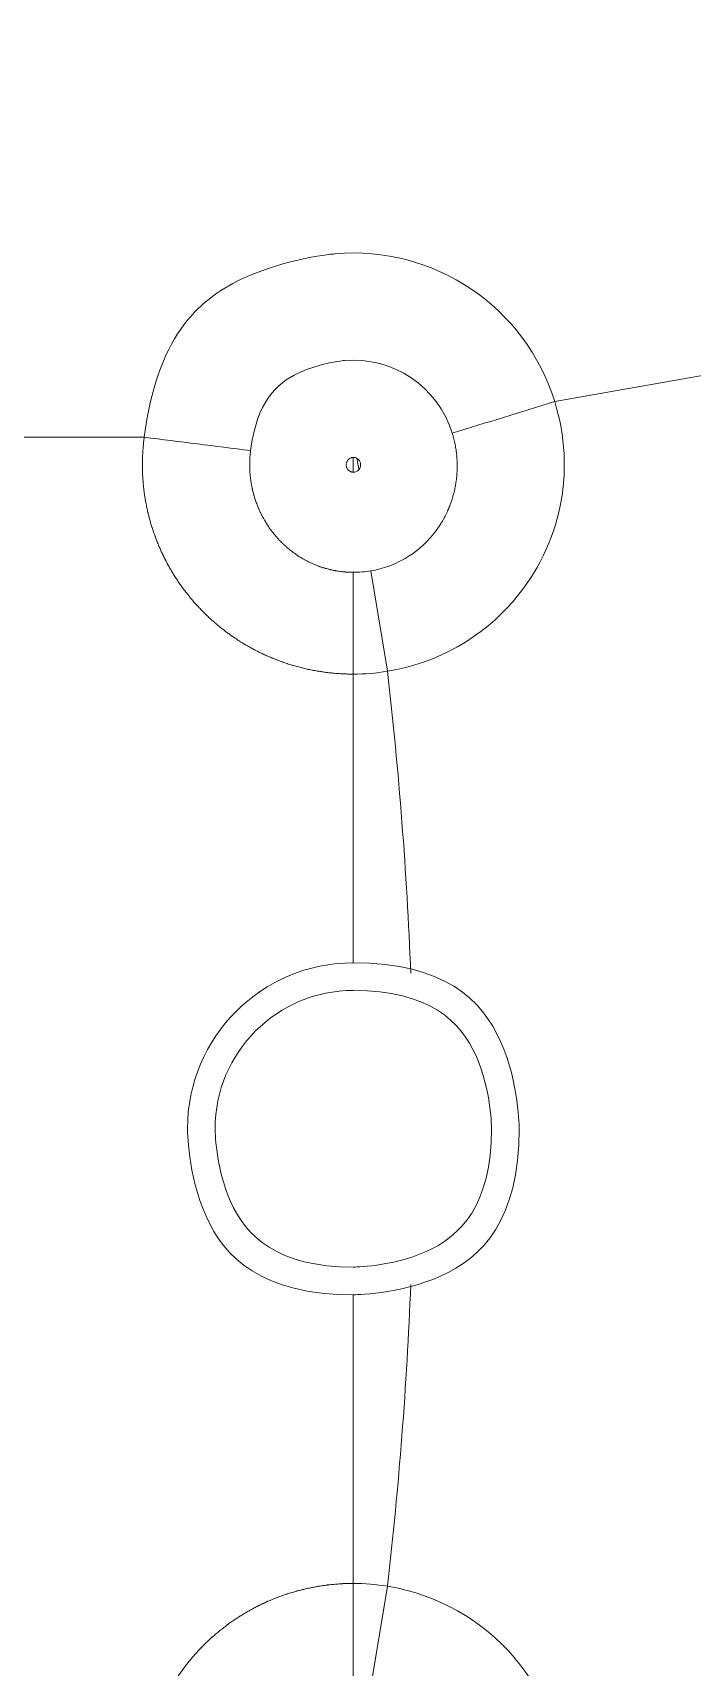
# Model space of a CAD drawing. Header units: millimetres. Extents: x 867 to 1330, y 209 to 507.
# Drawn here: x 1183.0271 to 1183.051, y 442.7586 to 442.8178 of the extents above; entities that cross this region are included whole.
import ezdxf

# ---------------------------------------------------------------- set-up
doc = ezdxf.new("R2010")
doc.units = ezdxf.units.MM
doc.header["$LTSCALE"] = 5
doc.layers.add('I-ARQ', color=8, linetype='Continuous', lineweight=0)

msp = doc.modelspace()

# ---------------------------------------------------------------- linework, layer by layer
at = {"layer": 'I-ARQ', "lineweight": 5}
for points, knots in [([(1183.038748, 442.849141), (1183.038748, 442.849141), (1183.031997, 442.848607), (1183.031997, 442.848607), (1183.031997, 442.848607), (1183.031997, 442.848607), (1183.025397, 442.847098), (1183.025397, 442.847098), (1183.025397, 442.847098), (1183.025397, 442.847098), (1183.019088, 442.844644), (1183.019088, 442.844644), (1183.019088, 442.844644), (1183.019088, 442.844644), (1183.013205, 442.841298), (1183.013205, 442.841298), (1183.013205, 442.841298), (1183.013205, 442.841298), (1183.007877, 442.837132), (1183.007877, 442.837132), (1183.007877, 442.837132), (1183.007877, 442.837132), (1183.003215, 442.832235), (1183.003215, 442.832235), (1183.003215, 442.832235), (1183.003215, 442.832235), (1182.999321, 442.826713), (1182.999321, 442.826713), (1182.999321, 442.826713), (1182.999321, 442.826713), (1182.996276, 442.820684), (1182.996276, 442.820684), (1182.996276, 442.820684), (1182.996276, 442.820684), (1182.994147, 442.814276), (1182.994147, 442.814276)], [0, 0, 0, 0, 0.111111, 0.111111, 0.111111, 0.166667, 0.222222, 0.222222, 0.222222, 0.277778, 0.333333, 0.333333, 0.333333, 0.388889, 0.444444, 0.444444, 0.444444, 0.5, 0.555556, 0.555556, 0.555556, 0.611111, 0.666667, 0.666667, 0.666667, 0.722222, 0.777778, 0.777778, 0.777778, 0.833333, 0.888889, 0.888889, 0.888889, 0.944444, 1, 1, 1, 1]), ([(1183.084644, 442.810689), (1183.084644, 442.810689), (1183.083112, 442.817002), (1183.083112, 442.817002), (1183.083112, 442.817002), (1183.083112, 442.817002), (1183.080703, 442.823039), (1183.080703, 442.823039), (1183.080703, 442.823039), (1183.080703, 442.823039), (1183.077468, 442.828677), (1183.077468, 442.828677), (1183.077468, 442.828677), (1183.077468, 442.828677), (1183.073471, 442.833807), (1183.073471, 442.833807), (1183.073471, 442.833807), (1183.073471, 442.833807), (1183.06879, 442.838326), (1183.06879, 442.838326), (1183.06879, 442.838326), (1183.06879, 442.838326), (1183.063518, 442.842146), (1183.063518, 442.842146), (1183.063518, 442.842146), (1183.063518, 442.842146), (1183.057762, 442.845188), (1183.057762, 442.845188), (1183.057762, 442.845188), (1183.057762, 442.845188), (1183.051632, 442.847395), (1183.051632, 442.847395), (1183.051632, 442.847395), (1183.051632, 442.847395), (1183.045252, 442.84872), (1183.045252, 442.84872), (1183.045252, 442.84872), (1183.045252, 442.84872), (1183.038748, 442.849141), (1183.038748, 442.849141)], [0, 0, 0, 0, 0.1, 0.1, 0.1, 0.15, 0.2, 0.2, 0.2, 0.25, 0.3, 0.3, 0.3, 0.35, 0.4, 0.4, 0.4, 0.45, 0.5, 0.5, 0.5, 0.55, 0.6, 0.6, 0.6, 0.65, 0.7, 0.7, 0.7, 0.75, 0.8, 0.8, 0.8, 0.85, 0.9, 0.9, 0.9, 0.95, 1, 1, 1, 1]), ([(1183.083479, 442.810499), (1183.080003, 442.831763), (1183.062038, 442.847642), (1183.040507, 442.848478), (1183.040507, 442.848478), (1183.018978, 442.849315), (1182.999834, 442.834877), (1182.994719, 442.813946)], [0, 0, 0, 0, 0.5, 0.5, 0.5, 0.75, 1, 1, 1, 1]), ([(1183.080524, 442.810016), (1183.076968, 442.831777), (1183.057302, 442.847164), (1183.035324, 442.84538), (1183.035324, 442.84538), (1183.013345, 442.843596), (1182.996419, 442.825239), (1182.996419, 442.803188)], [0, 0, 0, 0, 0.5, 0.5, 0.5, 0.75, 1, 1, 1, 1]), ([(1183.079779, 442.810423), (1183.076027, 442.831698), (1183.056637, 442.846576), (1183.035118, 442.844693), (1183.035118, 442.844693), (1183.013597, 442.84281), (1182.997085, 442.824791), (1182.997085, 442.803188)], [0, 0, 0, 0, 0.5, 0.5, 0.5, 0.75, 1, 1, 1, 1]), ([(1183.076766, 442.809892), (1183.07329, 442.829603), (1183.055324, 442.84339), (1183.035384, 442.841645), (1183.035384, 442.841645), (1183.015444, 442.839901), (1183.000144, 442.823204), (1183.000144, 442.803188)], [0, 0, 0, 0, 0.5, 0.5, 0.5, 0.75, 1, 1, 1, 1]), ([(1183.046047, 442.804476), (1183.044985, 442.807909), (1183.041671, 442.810138), (1183.03809, 442.809828), (1183.03809, 442.809828), (1183.034509, 442.809518), (1183.031628, 442.806754), (1183.03117, 442.803188)], [0, 0, 0, 0, 0.5, 0.5, 0.5, 0.75, 1, 1, 1, 1]), ([(1183.042334, 442.803334), (1183.041812, 442.80502), (1183.040184, 442.806114), (1183.038425, 442.805963), (1183.038425, 442.805963), (1183.036666, 442.80581), (1183.035251, 442.804452), (1183.035025, 442.802702)], [0, 0, 0, 0, 0.5, 0.5, 0.5, 0.75, 1, 1, 1, 1]), ([(1183.042334, 442.803334), (1183.042334, 442.803334), (1183.042363, 442.803236), (1183.042363, 442.803236), (1183.042363, 442.803236), (1183.042363, 442.803236), (1183.042389, 442.803137), (1183.042389, 442.803137), (1183.042389, 442.803137), (1183.042389, 442.803137), (1183.042414, 442.803038), (1183.042414, 442.803038), (1183.042414, 442.803038), (1183.042414, 442.803038), (1183.042435, 442.802939), (1183.042435, 442.802939), (1183.042435, 442.802939), (1183.042435, 442.802939), (1183.042454, 442.802838), (1183.042454, 442.802838), (1183.042454, 442.802838), (1183.042454, 442.802838), (1183.042471, 442.802737), (1183.042471, 442.802737), (1183.042471, 442.802737), (1183.042471, 442.802737), (1183.042484, 442.802636), (1183.042484, 442.802636), (1183.042484, 442.802636), (1183.042484, 442.802636), (1183.042495, 442.802535), (1183.042495, 442.802535), (1183.042495, 442.802535), (1183.042495, 442.802535), (1183.042504, 442.802434), (1183.042504, 442.802434), (1183.042504, 442.802434), (1183.042504, 442.802434), (1183.042509, 442.802331), (1183.042509, 442.802331), (1183.042509, 442.802331), (1183.042509, 442.802331), (1183.042514, 442.802229), (1183.042514, 442.802229), (1183.042514, 442.802229), (1183.042514, 442.802229), (1183.042514, 442.802128), (1183.042514, 442.802128), (1183.042514, 442.802128), (1183.042514, 442.802128), (1183.042513, 442.802025), (1183.042513, 442.802025), (1183.042513, 442.802025), (1183.042513, 442.802025), (1183.042508, 442.801923), (1183.042508, 442.801923), (1183.042508, 442.801923), (1183.042508, 442.801923), (1183.042502, 442.801821), (1183.042502, 442.801821), (1183.042502, 442.801821), (1183.042502, 442.801821), (1183.042492, 442.801719), (1183.042492, 442.801719), (1183.042492, 442.801719), (1183.042492, 442.801719), (1183.042479, 442.801618), (1183.042479, 442.801618), (1183.042479, 442.801618), (1183.042479, 442.801618), (1183.042465, 442.801517), (1183.042465, 442.801517), (1183.042465, 442.801517), (1183.042465, 442.801517), (1183.042448, 442.801416), (1183.042448, 442.801416), (1183.042448, 442.801416), (1183.042448, 442.801416), (1183.042428, 442.801316), (1183.042428, 442.801316), (1183.042428, 442.801316), (1183.042428, 442.801316), (1183.042405, 442.801216), (1183.042405, 442.801216), (1183.042405, 442.801216), (1183.042405, 442.801216), (1183.04238, 442.801117), (1183.04238, 442.801117), (1183.04238, 442.801117), (1183.04238, 442.801117), (1183.042353, 442.801018), (1183.042353, 442.801018), (1183.042353, 442.801018), (1183.042353, 442.801018), (1183.042323, 442.80092), (1183.042323, 442.80092), (1183.042323, 442.80092), (1183.042323, 442.80092), (1183.04229, 442.800823), (1183.04229, 442.800823), (1183.04229, 442.800823), (1183.04229, 442.800823), (1183.042255, 442.800728), (1183.042255, 442.800728), (1183.042255, 442.800728), (1183.042255, 442.800728), (1183.042217, 442.800632), (1183.042217, 442.800632), (1183.042217, 442.800632), (1183.042217, 442.800632), (1183.042177, 442.800538), (1183.042177, 442.800538), (1183.042177, 442.800538), (1183.042177, 442.800538), (1183.042134, 442.800445), (1183.042134, 442.800445), (1183.042134, 442.800445), (1183.042134, 442.800445), (1183.042089, 442.800352), (1183.042089, 442.800352), (1183.042089, 442.800352), (1183.042089, 442.800352), (1183.042041, 442.800261), (1183.042041, 442.800261), (1183.042041, 442.800261), (1183.042041, 442.800261), (1183.041991, 442.800172), (1183.041991, 442.800172), (1183.041991, 442.800172), (1183.041991, 442.800172), (1183.041939, 442.800084), (1183.041939, 442.800084), (1183.041939, 442.800084), (1183.041939, 442.800084), (1183.041884, 442.799996), (1183.041884, 442.799996), (1183.041884, 442.799996), (1183.041884, 442.799996), (1183.041827, 442.799912), (1183.041827, 442.799912), (1183.041827, 442.799912), (1183.041827, 442.799912), (1183.041767, 442.799827), (1183.041767, 442.799827), (1183.041767, 442.799827), (1183.041767, 442.799827), (1183.041706, 442.799745), (1183.041706, 442.799745), (1183.041706, 442.799745), (1183.041706, 442.799745), (1183.041641, 442.799665), (1183.041641, 442.799665)], [0, 0, 0, 0, 0.026316, 0.026316, 0.026316, 0.039474, 0.052632, 0.052632, 0.052632, 0.065789, 0.078947, 0.078947, 0.078947, 0.092105, 0.105263, 0.105263, 0.105263, 0.118421, 0.131579, 0.131579, 0.131579, 0.144737, 0.157895, 0.157895, 0.157895, 0.171053, 0.184211, 0.184211, 0.184211, 0.197368, 0.210526, 0.210526, 0.210526, 0.223684, 0.236842, 0.236842, 0.236842, 0.25, 0.263158, 0.263158, 0.263158, 0.276316, 0.289474, 0.289474, 0.289474, 0.302632, 0.315789, 0.315789, 0.315789, 0.328947, 0.342105, 0.342105, 0.342105, 0.355263, 0.368421, 0.368421, 0.368421, 0.381579, 0.394737, 0.394737, 0.394737, 0.407895, 0.421053, 0.421053, 0.421053, 0.434211, 0.447368, 0.447368, 0.447368, 0.460526, 0.473684, 0.473684, 0.473684, 0.486842, 0.5, 0.5, 0.5, 0.513158, 0.526316, 0.526316, 0.526316, 0.539474, 0.552632, 0.552632, 0.552632, 0.565789, 0.578947, 0.578947, 0.578947, 0.592105, 0.605263, 0.605263, 0.605263, 0.618421, 0.631579, 0.631579, 0.631579, 0.644737, 0.657895, 0.657895, 0.657895, 0.671053, 0.684211, 0.684211, 0.684211, 0.697368, 0.710526, 0.710526, 0.710526, 0.723684, 0.736842, 0.736842, 0.736842, 0.75, 0.763158, 0.763158, 0.763158, 0.776316, 0.789474, 0.789474, 0.789474, 0.802632, 0.815789, 0.815789, 0.815789, 0.828947, 0.842105, 0.842105, 0.842105, 0.855263, 0.868421, 0.868421, 0.868421, 0.881579, 0.894737, 0.894737, 0.894737, 0.907895, 0.921053, 0.921053, 0.921053, 0.934211, 0.947368, 0.947368, 0.947368, 0.960526, 0.973684, 0.973684, 0.973684, 0.986842, 1, 1, 1, 1]), ([(1183.038748, 442.794607), (1183.038748, 442.794607), (1183.038561, 442.794609), (1183.038561, 442.794609), (1183.038561, 442.794609), (1183.038561, 442.794609), (1183.038374, 442.794616), (1183.038374, 442.794616), (1183.038374, 442.794616), (1183.038374, 442.794616), (1183.038186, 442.794627), (1183.038186, 442.794627), (1183.038186, 442.794627), (1183.038186, 442.794627), (1183.037999, 442.794642), (1183.037999, 442.794642), (1183.037999, 442.794642), (1183.037999, 442.794642), (1183.037813, 442.794663), (1183.037813, 442.794663), (1183.037813, 442.794663), (1183.037813, 442.794663), (1183.037627, 442.794688), (1183.037627, 442.794688), (1183.037627, 442.794688), (1183.037627, 442.794688), (1183.037443, 442.794718), (1183.037443, 442.794718), (1183.037443, 442.794718), (1183.037443, 442.794718), (1183.037258, 442.794751), (1183.037258, 442.794751), (1183.037258, 442.794751), (1183.037258, 442.794751), (1183.037074, 442.79479), (1183.037074, 442.79479), (1183.037074, 442.79479), (1183.037074, 442.79479), (1183.036893, 442.794833), (1183.036893, 442.794833), (1183.036893, 442.794833), (1183.036893, 442.794833), (1183.036711, 442.79488), (1183.036711, 442.79488), (1183.036711, 442.79488), (1183.036711, 442.79488), (1183.036531, 442.794932), (1183.036531, 442.794932), (1183.036531, 442.794932), (1183.036531, 442.794932), (1183.036353, 442.794987), (1183.036353, 442.794987), (1183.036353, 442.794987), (1183.036353, 442.794987), (1183.036176, 442.795049), (1183.036176, 442.795049), (1183.036176, 442.795049), (1183.036176, 442.795049), (1183.036, 442.795113), (1183.036, 442.795113), (1183.036, 442.795113), (1183.036, 442.795113), (1183.035827, 442.795181), (1183.035827, 442.795181), (1183.035827, 442.795181), (1183.035827, 442.795181), (1183.035654, 442.795254), (1183.035654, 442.795254), (1183.035654, 442.795254), (1183.035654, 442.795254), (1183.035484, 442.795331), (1183.035484, 442.795331), (1183.035484, 442.795331), (1183.035484, 442.795331), (1183.035316, 442.795412), (1183.035316, 442.795412), (1183.035316, 442.795412), (1183.035316, 442.795412), (1183.03515, 442.795498), (1183.03515, 442.795498), (1183.03515, 442.795498), (1183.03515, 442.795498), (1183.034986, 442.795587), (1183.034986, 442.795587), (1183.034986, 442.795587), (1183.034986, 442.795587), (1183.034824, 442.79568), (1183.034824, 442.79568), (1183.034824, 442.79568), (1183.034824, 442.79568), (1183.034665, 442.795776), (1183.034665, 442.795776), (1183.034665, 442.795776), (1183.034665, 442.795776), (1183.034508, 442.795878), (1183.034508, 442.795878), (1183.034508, 442.795878), (1183.034508, 442.795878), (1183.034354, 442.795982), (1183.034354, 442.795982), (1183.034354, 442.795982), (1183.034354, 442.795982), (1183.034203, 442.79609), (1183.034203, 442.79609), (1183.034203, 442.79609), (1183.034203, 442.79609), (1183.034054, 442.796201), (1183.034054, 442.796201), (1183.034054, 442.796201), (1183.034054, 442.796201), (1183.033908, 442.796317), (1183.033908, 442.796317), (1183.033908, 442.796317), (1183.033908, 442.796317), (1183.033766, 442.796436), (1183.033766, 442.796436), (1183.033766, 442.796436), (1183.033766, 442.796436), (1183.033625, 442.796558), (1183.033625, 442.796558), (1183.033625, 442.796558), (1183.033625, 442.796558), (1183.033489, 442.796683), (1183.033489, 442.796683), (1183.033489, 442.796683), (1183.033489, 442.796683), (1183.033355, 442.796812), (1183.033355, 442.796812), (1183.033355, 442.796812), (1183.033355, 442.796812), (1183.033225, 442.796944), (1183.033225, 442.796944), (1183.033225, 442.796944), (1183.033225, 442.796944), (1183.033098, 442.797078), (1183.033098, 442.797078), (1183.033098, 442.797078), (1183.033098, 442.797078), (1183.032973, 442.797216), (1183.032973, 442.797216), (1183.032973, 442.797216), (1183.032973, 442.797216), (1183.032853, 442.797358), (1183.032853, 442.797358), (1183.032853, 442.797358), (1183.032853, 442.797358), (1183.032737, 442.797501), (1183.032737, 442.797501), (1183.032737, 442.797501), (1183.032737, 442.797501), (1183.032624, 442.797647), (1183.032624, 442.797647), (1183.032624, 442.797647), (1183.032624, 442.797647), (1183.032515, 442.797796), (1183.032515, 442.797796), (1183.032515, 442.797796), (1183.032515, 442.797796), (1183.032409, 442.797948), (1183.032409, 442.797948), (1183.032409, 442.797948), (1183.032409, 442.797948), (1183.032307, 442.798101), (1183.032307, 442.798101), (1183.032307, 442.798101), (1183.032307, 442.798101), (1183.032209, 442.798258), (1183.032209, 442.798258), (1183.032209, 442.798258), (1183.032209, 442.798258), (1183.032114, 442.798416), (1183.032114, 442.798416), (1183.032114, 442.798416), (1183.032114, 442.798416), (1183.032024, 442.798576), (1183.032024, 442.798576), (1183.032024, 442.798576), (1183.032024, 442.798576), (1183.031938, 442.79874), (1183.031938, 442.79874), (1183.031938, 442.79874), (1183.031938, 442.79874), (1183.031856, 442.798905), (1183.031856, 442.798905), (1183.031856, 442.798905), (1183.031856, 442.798905), (1183.031777, 442.79907), (1183.031777, 442.79907), (1183.031777, 442.79907), (1183.031777, 442.79907), (1183.031703, 442.799238), (1183.031703, 442.799238), (1183.031703, 442.799238), (1183.031703, 442.799238), (1183.031633, 442.799409), (1183.031633, 442.799409), (1183.031633, 442.799409), (1183.031633, 442.799409), (1183.031568, 442.79958), (1183.031568, 442.79958), (1183.031568, 442.79958), (1183.031568, 442.79958), (1183.031506, 442.799754), (1183.031506, 442.799754), (1183.031506, 442.799754), (1183.031506, 442.799754), (1183.031449, 442.799928), (1183.031449, 442.799928), (1183.031449, 442.799928), (1183.031449, 442.799928), (1183.031396, 442.800104), (1183.031396, 442.800104), (1183.031396, 442.800104), (1183.031396, 442.800104), (1183.031347, 442.800281), (1183.031347, 442.800281), (1183.031347, 442.800281), (1183.031347, 442.800281), (1183.031303, 442.800459), (1183.031303, 442.800459), (1183.031303, 442.800459), (1183.031303, 442.800459), (1183.031264, 442.800637), (1183.031264, 442.800637), (1183.031264, 442.800637), (1183.031264, 442.800637), (1183.031228, 442.800818), (1183.031228, 442.800818), (1183.031228, 442.800818), (1183.031228, 442.800818), (1183.031197, 442.800998), (1183.031197, 442.800998), (1183.031197, 442.800998), (1183.031197, 442.800998), (1183.03117, 442.801179), (1183.03117, 442.801179), (1183.03117, 442.801179), (1183.03117, 442.801179), (1183.031148, 442.801361), (1183.031148, 442.801361), (1183.031148, 442.801361), (1183.031148, 442.801361), (1183.031129, 442.801543), (1183.031129, 442.801543), (1183.031129, 442.801543), (1183.031129, 442.801543), (1183.031116, 442.801726), (1183.031116, 442.801726), (1183.031116, 442.801726), (1183.031116, 442.801726), (1183.031107, 442.801909), (1183.031107, 442.801909), (1183.031107, 442.801909), (1183.031107, 442.801909), (1183.031102, 442.802092), (1183.031102, 442.802092), (1183.031102, 442.802092), (1183.031102, 442.802092), (1183.031102, 442.802276), (1183.031102, 442.802276), (1183.031102, 442.802276), (1183.031102, 442.802276), (1183.031107, 442.802458), (1183.031107, 442.802458), (1183.031107, 442.802458), (1183.031107, 442.802458), (1183.031116, 442.802642), (1183.031116, 442.802642), (1183.031116, 442.802642), (1183.031116, 442.802642), (1183.031129, 442.802824), (1183.031129, 442.802824), (1183.031129, 442.802824), (1183.031129, 442.802824), (1183.031147, 442.803007), (1183.031147, 442.803007), (1183.031147, 442.803007), (1183.031147, 442.803007), (1183.031169, 442.803188), (1183.031169, 442.803188)], [0, 0, 0, 0, 0.014286, 0.014286, 0.014286, 0.021429, 0.028571, 0.028571, 0.028571, 0.035714, 0.042857, 0.042857, 0.042857, 0.05, 0.057143, 0.057143, 0.057143, 0.064286, 0.071429, 0.071429, 0.071429, 0.078571, 0.085714, 0.085714, 0.085714, 0.092857, 0.1, 0.1, 0.1, 0.107143, 0.114286, 0.114286, 0.114286, 0.121429, 0.128571, 0.128571, 0.128571, 0.135714, 0.142857, 0.142857, 0.142857, 0.15, 0.157143, 0.157143, 0.157143, 0.164286, 0.171429, 0.171429, 0.171429, 0.178571, 0.185714, 0.185714, 0.185714, 0.192857, 0.2, 0.2, 0.2, 0.207143, 0.214286, 0.214286, 0.214286, 0.221429, 0.228571, 0.228571, 0.228571, 0.235714, 0.242857, 0.242857, 0.242857, 0.25, 0.257143, 0.257143, 0.257143, 0.264286, 0.271429, 0.271429, 0.271429, 0.278571, 0.285714, 0.285714, 0.285714, 0.292857, 0.3, 0.3, 0.3, 0.307143, 0.314286, 0.314286, 0.314286, 0.321429, 0.328571, 0.328571, 0.328571, 0.335714, 0.342857, 0.342857, 0.342857, 0.35, 0.357143, 0.357143, 0.357143, 0.364286, 0.371429, 0.371429, 0.371429, 0.378571, 0.385714, 0.385714, 0.385714, 0.392857, 0.4, 0.4, 0.4, 0.407143, 0.414286, 0.414286, 0.414286, 0.421429, 0.428571, 0.428571, 0.428571, 0.435714, 0.442857, 0.442857, 0.442857, 0.45, 0.457143, 0.457143, 0.457143, 0.464286, 0.471429, 0.471429, 0.471429, 0.478571, 0.485714, 0.485714, 0.485714, 0.492857, 0.5, 0.5, 0.5, 0.507143, 0.514286, 0.514286, 0.514286, 0.521429, 0.528571, 0.528571, 0.528571, 0.535714, 0.542857, 0.542857, 0.542857, 0.55, 0.557143, 0.557143, 0.557143, 0.564286, 0.571429, 0.571429, 0.571429, 0.578571, 0.585714, 0.585714, 0.585714, 0.592857, 0.6, 0.6, 0.6, 0.607143, 0.614286, 0.614286, 0.614286, 0.621429, 0.628571, 0.628571, 0.628571, 0.635714, 0.642857, 0.642857, 0.642857, 0.65, 0.657143, 0.657143, 0.657143, 0.664286, 0.671429, 0.671429, 0.671429, 0.678571, 0.685714, 0.685714, 0.685714, 0.692857, 0.7, 0.7, 0.7, 0.707143, 0.714286, 0.714286, 0.714286, 0.721429, 0.728571, 0.728571, 0.728571, 0.735714, 0.742857, 0.742857, 0.742857, 0.75, 0.757143, 0.757143, 0.757143, 0.764286, 0.771429, 0.771429, 0.771429, 0.778571, 0.785714, 0.785714, 0.785714, 0.792857, 0.8, 0.8, 0.8, 0.807143, 0.814286, 0.814286, 0.814286, 0.821429, 0.828571, 0.828571, 0.828571, 0.835714, 0.842857, 0.842857, 0.842857, 0.85, 0.857143, 0.857143, 0.857143, 0.864286, 0.871429, 0.871429, 0.871429, 0.878571, 0.885714, 0.885714, 0.885714, 0.892857, 0.9, 0.9, 0.9, 0.907143, 0.914286, 0.914286, 0.914286, 0.921429, 0.928571, 0.928571, 0.928571, 0.935714, 0.942857, 0.942857, 0.942857, 0.95, 0.957143, 0.957143, 0.957143, 0.964286, 0.971429, 0.971429, 0.971429, 0.978571, 0.985714, 0.985714, 0.985714, 0.992857, 1, 1, 1, 1]), ([(1183.038748, 442.798293), (1183.038748, 442.798293), (1183.038657, 442.798294), (1183.038657, 442.798294), (1183.038657, 442.798294), (1183.038657, 442.798294), (1183.038564, 442.798297), (1183.038564, 442.798297), (1183.038564, 442.798297), (1183.038564, 442.798297), (1183.038473, 442.798303), (1183.038473, 442.798303), (1183.038473, 442.798303), (1183.038473, 442.798303), (1183.038381, 442.798311), (1183.038381, 442.798311), (1183.038381, 442.798311), (1183.038381, 442.798311), (1183.038289, 442.798321), (1183.038289, 442.798321), (1183.038289, 442.798321), (1183.038289, 442.798321), (1183.038198, 442.798335), (1183.038198, 442.798335), (1183.038198, 442.798335), (1183.038198, 442.798335), (1183.038108, 442.798349), (1183.038108, 442.798349), (1183.038108, 442.798349), (1183.038108, 442.798349), (1183.038017, 442.798367), (1183.038017, 442.798367), (1183.038017, 442.798367), (1183.038017, 442.798367), (1183.037928, 442.798387), (1183.037928, 442.798387), (1183.037928, 442.798387), (1183.037928, 442.798387), (1183.037838, 442.798408), (1183.037838, 442.798408), (1183.037838, 442.798408), (1183.037838, 442.798408), (1183.037749, 442.798433), (1183.037749, 442.798433), (1183.037749, 442.798433), (1183.037749, 442.798433), (1183.037661, 442.798459), (1183.037661, 442.798459), (1183.037661, 442.798459), (1183.037661, 442.798459), (1183.037573, 442.798488), (1183.037573, 442.798488), (1183.037573, 442.798488), (1183.037573, 442.798488), (1183.037486, 442.798518), (1183.037486, 442.798518), (1183.037486, 442.798518), (1183.037486, 442.798518), (1183.0374, 442.798552), (1183.0374, 442.798552), (1183.0374, 442.798552), (1183.0374, 442.798552), (1183.037315, 442.798587), (1183.037315, 442.798587), (1183.037315, 442.798587), (1183.037315, 442.798587), (1183.03723, 442.798624), (1183.03723, 442.798624), (1183.03723, 442.798624), (1183.03723, 442.798624), (1183.037147, 442.798664), (1183.037147, 442.798664), (1183.037147, 442.798664), (1183.037147, 442.798664), (1183.037064, 442.798705), (1183.037064, 442.798705), (1183.037064, 442.798705), (1183.037064, 442.798705), (1183.036982, 442.79875), (1183.036982, 442.79875), (1183.036982, 442.79875), (1183.036982, 442.79875), (1183.036902, 442.798796), (1183.036902, 442.798796), (1183.036902, 442.798796), (1183.036902, 442.798796), (1183.036823, 442.798843), (1183.036823, 442.798843), (1183.036823, 442.798843), (1183.036823, 442.798843), (1183.036745, 442.798892), (1183.036745, 442.798892), (1183.036745, 442.798892), (1183.036745, 442.798892), (1183.036667, 442.798945), (1183.036667, 442.798945), (1183.036667, 442.798945), (1183.036667, 442.798945), (1183.036591, 442.798998), (1183.036591, 442.798998), (1183.036591, 442.798998), (1183.036591, 442.798998), (1183.036518, 442.799054), (1183.036518, 442.799054), (1183.036518, 442.799054), (1183.036518, 442.799054), (1183.036444, 442.799111), (1183.036444, 442.799111), (1183.036444, 442.799111), (1183.036444, 442.799111), (1183.036373, 442.799169), (1183.036373, 442.799169), (1183.036373, 442.799169), (1183.036373, 442.799169), (1183.036302, 442.799231), (1183.036302, 442.799231), (1183.036302, 442.799231), (1183.036302, 442.799231), (1183.036234, 442.799293), (1183.036234, 442.799293), (1183.036234, 442.799293), (1183.036234, 442.799293), (1183.036166, 442.799358), (1183.036166, 442.799358), (1183.036166, 442.799358), (1183.036166, 442.799358), (1183.0361, 442.799424), (1183.0361, 442.799424), (1183.0361, 442.799424), (1183.0361, 442.799424), (1183.036037, 442.799491), (1183.036037, 442.799491), (1183.036037, 442.799491), (1183.036037, 442.799491), (1183.035974, 442.799561), (1183.035974, 442.799561), (1183.035974, 442.799561), (1183.035974, 442.799561), (1183.035913, 442.799631), (1183.035913, 442.799631), (1183.035913, 442.799631), (1183.035913, 442.799631), (1183.035854, 442.799704), (1183.035854, 442.799704), (1183.035854, 442.799704), (1183.035854, 442.799704), (1183.035797, 442.799777), (1183.035797, 442.799777), (1183.035797, 442.799777), (1183.035797, 442.799777), (1183.035741, 442.799853), (1183.035741, 442.799853), (1183.035741, 442.799853), (1183.035741, 442.799853), (1183.035688, 442.79993), (1183.035688, 442.79993), (1183.035688, 442.79993), (1183.035688, 442.79993), (1183.035635, 442.800007), (1183.035635, 442.800007), (1183.035635, 442.800007), (1183.035635, 442.800007), (1183.035585, 442.800087), (1183.035585, 442.800087), (1183.035585, 442.800087), (1183.035585, 442.800087), (1183.035537, 442.800167), (1183.035537, 442.800167), (1183.035537, 442.800167), (1183.035537, 442.800167), (1183.035491, 442.800248), (1183.035491, 442.800248), (1183.035491, 442.800248), (1183.035491, 442.800248), (1183.035446, 442.80033), (1183.035446, 442.80033), (1183.035446, 442.80033), (1183.035446, 442.80033), (1183.035404, 442.800414), (1183.035404, 442.800414), (1183.035404, 442.800414), (1183.035404, 442.800414), (1183.035363, 442.800498), (1183.035363, 442.800498), (1183.035363, 442.800498), (1183.035363, 442.800498), (1183.035325, 442.800584), (1183.035325, 442.800584), (1183.035325, 442.800584), (1183.035325, 442.800584), (1183.035288, 442.800671), (1183.035288, 442.800671), (1183.035288, 442.800671), (1183.035288, 442.800671), (1183.035254, 442.800759), (1183.035254, 442.800759), (1183.035254, 442.800759), (1183.035254, 442.800759), (1183.035221, 442.800847), (1183.035221, 442.800847), (1183.035221, 442.800847), (1183.035221, 442.800847), (1183.035191, 442.800936), (1183.035191, 442.800936), (1183.035191, 442.800936), (1183.035191, 442.800936), (1183.035163, 442.801025), (1183.035163, 442.801025), (1183.035163, 442.801025), (1183.035163, 442.801025), (1183.035137, 442.801116), (1183.035137, 442.801116), (1183.035137, 442.801116), (1183.035137, 442.801116), (1183.035113, 442.801206), (1183.035113, 442.801206), (1183.035113, 442.801206), (1183.035113, 442.801206), (1183.035091, 442.801297), (1183.035091, 442.801297), (1183.035091, 442.801297), (1183.035091, 442.801297), (1183.035071, 442.80139), (1183.035071, 442.80139), (1183.035071, 442.80139), (1183.035071, 442.80139), (1183.035054, 442.801482), (1183.035054, 442.801482), (1183.035054, 442.801482), (1183.035054, 442.801482), (1183.035039, 442.801576), (1183.035039, 442.801576), (1183.035039, 442.801576), (1183.035039, 442.801576), (1183.035025, 442.801668), (1183.035025, 442.801668), (1183.035025, 442.801668), (1183.035025, 442.801668), (1183.035014, 442.801763), (1183.035014, 442.801763), (1183.035014, 442.801763), (1183.035014, 442.801763), (1183.035005, 442.801856), (1183.035005, 442.801856), (1183.035005, 442.801856), (1183.035005, 442.801856), (1183.034999, 442.801949), (1183.034999, 442.801949), (1183.034999, 442.801949), (1183.034999, 442.801949), (1183.034994, 442.802044), (1183.034994, 442.802044), (1183.034994, 442.802044), (1183.034994, 442.802044), (1183.034992, 442.802138), (1183.034992, 442.802138), (1183.034992, 442.802138), (1183.034992, 442.802138), (1183.034992, 442.802232), (1183.034992, 442.802232), (1183.034992, 442.802232), (1183.034992, 442.802232), (1183.034994, 442.802327), (1183.034994, 442.802327), (1183.034994, 442.802327), (1183.034994, 442.802327), (1183.034999, 442.80242), (1183.034999, 442.80242), (1183.034999, 442.80242), (1183.034999, 442.80242), (1183.035005, 442.802515), (1183.035005, 442.802515), (1183.035005, 442.802515), (1183.035005, 442.802515), (1183.035014, 442.802608), (1183.035014, 442.802608), (1183.035014, 442.802608), (1183.035014, 442.802608), (1183.035025, 442.802702), (1183.035025, 442.802702)], [0, 0, 0, 0, 0.014286, 0.014286, 0.014286, 0.021429, 0.028571, 0.028571, 0.028571, 0.035714, 0.042857, 0.042857, 0.042857, 0.05, 0.057143, 0.057143, 0.057143, 0.064286, 0.071429, 0.071429, 0.071429, 0.078571, 0.085714, 0.085714, 0.085714, 0.092857, 0.1, 0.1, 0.1, 0.107143, 0.114286, 0.114286, 0.114286, 0.121429, 0.128571, 0.128571, 0.128571, 0.135714, 0.142857, 0.142857, 0.142857, 0.15, 0.157143, 0.157143, 0.157143, 0.164286, 0.171429, 0.171429, 0.171429, 0.178571, 0.185714, 0.185714, 0.185714, 0.192857, 0.2, 0.2, 0.2, 0.207143, 0.214286, 0.214286, 0.214286, 0.221429, 0.228571, 0.228571, 0.228571, 0.235714, 0.242857, 0.242857, 0.242857, 0.25, 0.257143, 0.257143, 0.257143, 0.264286, 0.271429, 0.271429, 0.271429, 0.278571, 0.285714, 0.285714, 0.285714, 0.292857, 0.3, 0.3, 0.3, 0.307143, 0.314286, 0.314286, 0.314286, 0.321429, 0.328571, 0.328571, 0.328571, 0.335714, 0.342857, 0.342857, 0.342857, 0.35, 0.357143, 0.357143, 0.357143, 0.364286, 0.371429, 0.371429, 0.371429, 0.378571, 0.385714, 0.385714, 0.385714, 0.392857, 0.4, 0.4, 0.4, 0.407143, 0.414286, 0.414286, 0.414286, 0.421429, 0.428571, 0.428571, 0.428571, 0.435714, 0.442857, 0.442857, 0.442857, 0.45, 0.457143, 0.457143, 0.457143, 0.464286, 0.471429, 0.471429, 0.471429, 0.478571, 0.485714, 0.485714, 0.485714, 0.492857, 0.5, 0.5, 0.5, 0.507143, 0.514286, 0.514286, 0.514286, 0.521429, 0.528571, 0.528571, 0.528571, 0.535714, 0.542857, 0.542857, 0.542857, 0.55, 0.557143, 0.557143, 0.557143, 0.564286, 0.571429, 0.571429, 0.571429, 0.578571, 0.585714, 0.585714, 0.585714, 0.592857, 0.6, 0.6, 0.6, 0.607143, 0.614286, 0.614286, 0.614286, 0.621429, 0.628571, 0.628571, 0.628571, 0.635714, 0.642857, 0.642857, 0.642857, 0.65, 0.657143, 0.657143, 0.657143, 0.664286, 0.671429, 0.671429, 0.671429, 0.678571, 0.685714, 0.685714, 0.685714, 0.692857, 0.7, 0.7, 0.7, 0.707143, 0.714286, 0.714286, 0.714286, 0.721429, 0.728571, 0.728571, 0.728571, 0.735714, 0.742857, 0.742857, 0.742857, 0.75, 0.757143, 0.757143, 0.757143, 0.764286, 0.771429, 0.771429, 0.771429, 0.778571, 0.785714, 0.785714, 0.785714, 0.792857, 0.8, 0.8, 0.8, 0.807143, 0.814286, 0.814286, 0.814286, 0.821429, 0.828571, 0.828571, 0.828571, 0.835714, 0.842857, 0.842857, 0.842857, 0.85, 0.857143, 0.857143, 0.857143, 0.864286, 0.871429, 0.871429, 0.871429, 0.878571, 0.885714, 0.885714, 0.885714, 0.892857, 0.9, 0.9, 0.9, 0.907143, 0.914286, 0.914286, 0.914286, 0.921429, 0.928571, 0.928571, 0.928571, 0.935714, 0.942857, 0.942857, 0.942857, 0.95, 0.957143, 0.957143, 0.957143, 0.964286, 0.971429, 0.971429, 0.971429, 0.978571, 0.985714, 0.985714, 0.985714, 0.992857, 1, 1, 1, 1]), ([(1183.038748, 442.802456), (1183.038748, 442.802456), (1183.038707, 442.802451), (1183.038707, 442.802451), (1183.038707, 442.802451), (1183.038707, 442.802451), (1183.038667, 442.802441), (1183.038667, 442.802441), (1183.038667, 442.802441), (1183.038667, 442.802441), (1183.038628, 442.802424), (1183.038628, 442.802424), (1183.038628, 442.802424), (1183.038628, 442.802424), (1183.038593, 442.8024), (1183.038593, 442.8024), (1183.038593, 442.8024), (1183.038593, 442.8024), (1183.038562, 442.802371), (1183.038562, 442.802371), (1183.038562, 442.802371), (1183.038562, 442.802371), (1183.038535, 442.802337), (1183.038535, 442.802337), (1183.038535, 442.802337), (1183.038535, 442.802337), (1183.038515, 442.802299), (1183.038515, 442.802299), (1183.038515, 442.802299), (1183.038515, 442.802299), (1183.038501, 442.802258), (1183.038501, 442.802258), (1183.038501, 442.802258), (1183.038501, 442.802258), (1183.038493, 442.802215), (1183.038493, 442.802215), (1183.038493, 442.802215), (1183.038493, 442.802215), (1183.038492, 442.802172), (1183.038492, 442.802172), (1183.038492, 442.802172), (1183.038492, 442.802172), (1183.038498, 442.802129), (1183.038498, 442.802129), (1183.038498, 442.802129), (1183.038498, 442.802129), (1183.03851, 442.802086), (1183.03851, 442.802086), (1183.03851, 442.802086), (1183.03851, 442.802086), (1183.038528, 442.802047), (1183.038528, 442.802047), (1183.038528, 442.802047), (1183.038528, 442.802047), (1183.038552, 442.802012), (1183.038552, 442.802012), (1183.038552, 442.802012), (1183.038552, 442.802012), (1183.038582, 442.801982), (1183.038582, 442.801982), (1183.038582, 442.801982), (1183.038582, 442.801982), (1183.038616, 442.801956), (1183.038616, 442.801956), (1183.038616, 442.801956), (1183.038616, 442.801956), (1183.038653, 442.801936), (1183.038653, 442.801936), (1183.038653, 442.801936), (1183.038653, 442.801936), (1183.038693, 442.801924), (1183.038693, 442.801924), (1183.038693, 442.801924), (1183.038693, 442.801924), (1183.038735, 442.801917), (1183.038735, 442.801917), (1183.038735, 442.801917), (1183.038735, 442.801917), (1183.038748, 442.801917), (1183.038748, 442.801917)], [0, 0, 0, 0, 0.05, 0.05, 0.05, 0.075, 0.1, 0.1, 0.1, 0.125, 0.15, 0.15, 0.15, 0.175, 0.2, 0.2, 0.2, 0.225, 0.25, 0.25, 0.25, 0.275, 0.3, 0.3, 0.3, 0.325, 0.35, 0.35, 0.35, 0.375, 0.4, 0.4, 0.4, 0.425, 0.45, 0.45, 0.45, 0.475, 0.5, 0.5, 0.5, 0.525, 0.55, 0.55, 0.55, 0.575, 0.6, 0.6, 0.6, 0.625, 0.65, 0.65, 0.65, 0.675, 0.7, 0.7, 0.7, 0.725, 0.75, 0.75, 0.75, 0.775, 0.8, 0.8, 0.8, 0.825, 0.85, 0.85, 0.85, 0.875, 0.9, 0.9, 0.9, 0.925, 0.95, 0.95, 0.95, 0.975, 1, 1, 1, 1]), ([(1183.038952, 442.80201), (1183.039002, 442.802071), (1183.039023, 442.802152), (1183.039009, 442.802231), (1183.039009, 442.802231), (1183.038996, 442.802309), (1183.038949, 442.802378), (1183.038882, 442.80242)], [0, 0, 0, 0, 0.5, 0.5, 0.5, 0.75, 1, 1, 1, 1]), ([(1183.038748, 442.784152), (1183.035428, 442.784152), (1183.032737, 442.781461), (1183.032737, 442.778142), (1183.032737, 442.778142), (1183.032737, 442.774822), (1183.035428, 442.77213), (1183.038748, 442.77213), (1183.038748, 442.77213), (1183.042069, 442.77213), (1183.04476, 442.774822), (1183.04476, 442.778142), (1183.04476, 442.778142), (1183.04476, 442.781461), (1183.042069, 442.784152), (1183.038748, 442.784152)], [0, 0, 0, 0, 0.25, 0.25, 0.25, 0.375, 0.5, 0.5, 0.5, 0.625, 0.75, 0.75, 0.75, 0.875, 1, 1, 1, 1]), ([(1183.038748, 442.783151), (1183.035981, 442.783151), (1183.033739, 442.780908), (1183.033739, 442.778142), (1183.033739, 442.778142), (1183.033739, 442.775375), (1183.035981, 442.773133), (1183.038748, 442.773133), (1183.038748, 442.773133), (1183.041515, 442.773133), (1183.043758, 442.775375), (1183.043758, 442.778142), (1183.043758, 442.778142), (1183.043758, 442.780908), (1183.041515, 442.783151), (1183.038748, 442.783151)], [0, 0, 0, 0, 0.25, 0.25, 0.25, 0.375, 0.5, 0.5, 0.5, 0.625, 0.75, 0.75, 0.75, 0.875, 1, 1, 1, 1]), ([(1183.031169, 442.753095), (1183.031169, 442.753095), (1183.031147, 442.753277), (1183.031147, 442.753277), (1183.031147, 442.753277), (1183.031147, 442.753277), (1183.031129, 442.753459), (1183.031129, 442.753459), (1183.031129, 442.753459), (1183.031129, 442.753459), (1183.031116, 442.753642), (1183.031116, 442.753642), (1183.031116, 442.753642), (1183.031116, 442.753642), (1183.031107, 442.753824), (1183.031107, 442.753824), (1183.031107, 442.753824), (1183.031107, 442.753824), (1183.031102, 442.754008), (1183.031102, 442.754008), (1183.031102, 442.754008), (1183.031102, 442.754008), (1183.031102, 442.754191), (1183.031102, 442.754191), (1183.031102, 442.754191), (1183.031102, 442.754191), (1183.031107, 442.754374), (1183.031107, 442.754374), (1183.031107, 442.754374), (1183.031107, 442.754374), (1183.031116, 442.754558), (1183.031116, 442.754558), (1183.031116, 442.754558), (1183.031116, 442.754558), (1183.03113, 442.75474), (1183.03113, 442.75474), (1183.03113, 442.75474), (1183.03113, 442.75474), (1183.031148, 442.754923), (1183.031148, 442.754923), (1183.031148, 442.754923), (1183.031148, 442.754923), (1183.03117, 442.755104), (1183.03117, 442.755104), (1183.03117, 442.755104), (1183.03117, 442.755104), (1183.031197, 442.755285), (1183.031197, 442.755285), (1183.031197, 442.755285), (1183.031197, 442.755285), (1183.031228, 442.755466), (1183.031228, 442.755466), (1183.031228, 442.755466), (1183.031228, 442.755466), (1183.031264, 442.755646), (1183.031264, 442.755646), (1183.031264, 442.755646), (1183.031264, 442.755646), (1183.031304, 442.755825), (1183.031304, 442.755825), (1183.031304, 442.755825), (1183.031304, 442.755825), (1183.031347, 442.756002), (1183.031347, 442.756002), (1183.031347, 442.756002), (1183.031347, 442.756002), (1183.031396, 442.756179), (1183.031396, 442.756179), (1183.031396, 442.756179), (1183.031396, 442.756179), (1183.03145, 442.756355), (1183.03145, 442.756355), (1183.03145, 442.756355), (1183.03145, 442.756355), (1183.031506, 442.75653), (1183.031506, 442.75653), (1183.031506, 442.75653), (1183.031506, 442.75653), (1183.031568, 442.756703), (1183.031568, 442.756703), (1183.031568, 442.756703), (1183.031568, 442.756703), (1183.031633, 442.756875), (1183.031633, 442.756875), (1183.031633, 442.756875), (1183.031633, 442.756875), (1183.031703, 442.757044), (1183.031703, 442.757044), (1183.031703, 442.757044), (1183.031703, 442.757044), (1183.031778, 442.757213), (1183.031778, 442.757213), (1183.031778, 442.757213), (1183.031778, 442.757213), (1183.031856, 442.757379), (1183.031856, 442.757379), (1183.031856, 442.757379), (1183.031856, 442.757379), (1183.031938, 442.757543), (1183.031938, 442.757543), (1183.031938, 442.757543), (1183.031938, 442.757543), (1183.032024, 442.757706), (1183.032024, 442.757706), (1183.032024, 442.757706), (1183.032024, 442.757706), (1183.032114, 442.757867), (1183.032114, 442.757867), (1183.032114, 442.757867), (1183.032114, 442.757867), (1183.032209, 442.758025), (1183.032209, 442.758025), (1183.032209, 442.758025), (1183.032209, 442.758025), (1183.032307, 442.758182), (1183.032307, 442.758182), (1183.032307, 442.758182), (1183.032307, 442.758182), (1183.032409, 442.758336), (1183.032409, 442.758336), (1183.032409, 442.758336), (1183.032409, 442.758336), (1183.032515, 442.758487), (1183.032515, 442.758487), (1183.032515, 442.758487), (1183.032515, 442.758487), (1183.032624, 442.758636), (1183.032624, 442.758636), (1183.032624, 442.758636), (1183.032624, 442.758636), (1183.032737, 442.758782), (1183.032737, 442.758782), (1183.032737, 442.758782), (1183.032737, 442.758782), (1183.032853, 442.758926), (1183.032853, 442.758926), (1183.032853, 442.758926), (1183.032853, 442.758926), (1183.032973, 442.759066), (1183.032973, 442.759066), (1183.032973, 442.759066), (1183.032973, 442.759066), (1183.033098, 442.759204), (1183.033098, 442.759204), (1183.033098, 442.759204), (1183.033098, 442.759204), (1183.033225, 442.759338), (1183.033225, 442.759338), (1183.033225, 442.759338), (1183.033225, 442.759338), (1183.033355, 442.759471), (1183.033355, 442.759471), (1183.033355, 442.759471), (1183.033355, 442.759471), (1183.033489, 442.759599), (1183.033489, 442.759599), (1183.033489, 442.759599), (1183.033489, 442.759599), (1183.033625, 442.759725), (1183.033625, 442.759725), (1183.033625, 442.759725), (1183.033625, 442.759725), (1183.033766, 442.759847), (1183.033766, 442.759847), (1183.033766, 442.759847), (1183.033766, 442.759847), (1183.033908, 442.759966), (1183.033908, 442.759966), (1183.033908, 442.759966), (1183.033908, 442.759966), (1183.034054, 442.760081), (1183.034054, 442.760081), (1183.034054, 442.760081), (1183.034054, 442.760081), (1183.034203, 442.760193), (1183.034203, 442.760193), (1183.034203, 442.760193), (1183.034203, 442.760193), (1183.034354, 442.760301), (1183.034354, 442.760301), (1183.034354, 442.760301), (1183.034354, 442.760301), (1183.034509, 442.760406), (1183.034509, 442.760406), (1183.034509, 442.760406), (1183.034509, 442.760406), (1183.034665, 442.760506), (1183.034665, 442.760506), (1183.034665, 442.760506), (1183.034665, 442.760506), (1183.034824, 442.760603), (1183.034824, 442.760603), (1183.034824, 442.760603), (1183.034824, 442.760603), (1183.034986, 442.760696), (1183.034986, 442.760696), (1183.034986, 442.760696), (1183.034986, 442.760696), (1183.03515, 442.760785), (1183.03515, 442.760785), (1183.03515, 442.760785), (1183.03515, 442.760785), (1183.035316, 442.760871), (1183.035316, 442.760871), (1183.035316, 442.760871), (1183.035316, 442.760871), (1183.035484, 442.760952), (1183.035484, 442.760952), (1183.035484, 442.760952), (1183.035484, 442.760952), (1183.035654, 442.761029), (1183.035654, 442.761029), (1183.035654, 442.761029), (1183.035654, 442.761029), (1183.035827, 442.761101), (1183.035827, 442.761101), (1183.035827, 442.761101), (1183.035827, 442.761101), (1183.036, 442.76117), (1183.036, 442.76117), (1183.036, 442.76117), (1183.036, 442.76117), (1183.036176, 442.761235), (1183.036176, 442.761235), (1183.036176, 442.761235), (1183.036176, 442.761235), (1183.036353, 442.761295), (1183.036353, 442.761295), (1183.036353, 442.761295), (1183.036353, 442.761295), (1183.036531, 442.761352), (1183.036531, 442.761352), (1183.036531, 442.761352), (1183.036531, 442.761352), (1183.036711, 442.761403), (1183.036711, 442.761403), (1183.036711, 442.761403), (1183.036711, 442.761403), (1183.036893, 442.76145), (1183.036893, 442.76145), (1183.036893, 442.76145), (1183.036893, 442.76145), (1183.037075, 442.761493), (1183.037075, 442.761493), (1183.037075, 442.761493), (1183.037075, 442.761493), (1183.037258, 442.761531), (1183.037258, 442.761531), (1183.037258, 442.761531), (1183.037258, 442.761531), (1183.037443, 442.761565), (1183.037443, 442.761565), (1183.037443, 442.761565), (1183.037443, 442.761565), (1183.037627, 442.761594), (1183.037627, 442.761594), (1183.037627, 442.761594), (1183.037627, 442.761594), (1183.037813, 442.76162), (1183.037813, 442.76162), (1183.037813, 442.76162), (1183.037813, 442.76162), (1183.038, 442.76164), (1183.038, 442.76164), (1183.038, 442.76164), (1183.038, 442.76164), (1183.038186, 442.761655), (1183.038186, 442.761655), (1183.038186, 442.761655), (1183.038186, 442.761655), (1183.038374, 442.761668), (1183.038374, 442.761668), (1183.038374, 442.761668), (1183.038374, 442.761668), (1183.038561, 442.761674), (1183.038561, 442.761674), (1183.038561, 442.761674), (1183.038561, 442.761674), (1183.038748, 442.761677), (1183.038748, 442.761677)], [0, 0, 0, 0, 0.014286, 0.014286, 0.014286, 0.021429, 0.028571, 0.028571, 0.028571, 0.035714, 0.042857, 0.042857, 0.042857, 0.05, 0.057143, 0.057143, 0.057143, 0.064286, 0.071429, 0.071429, 0.071429, 0.078571, 0.085714, 0.085714, 0.085714, 0.092857, 0.1, 0.1, 0.1, 0.107143, 0.114286, 0.114286, 0.114286, 0.121429, 0.128571, 0.128571, 0.128571, 0.135714, 0.142857, 0.142857, 0.142857, 0.15, 0.157143, 0.157143, 0.157143, 0.164286, 0.171429, 0.171429, 0.171429, 0.178571, 0.185714, 0.185714, 0.185714, 0.192857, 0.2, 0.2, 0.2, 0.207143, 0.214286, 0.214286, 0.214286, 0.221429, 0.228571, 0.228571, 0.228571, 0.235714, 0.242857, 0.242857, 0.242857, 0.25, 0.257143, 0.257143, 0.257143, 0.264286, 0.271429, 0.271429, 0.271429, 0.278571, 0.285714, 0.285714, 0.285714, 0.292857, 0.3, 0.3, 0.3, 0.307143, 0.314286, 0.314286, 0.314286, 0.321429, 0.328571, 0.328571, 0.328571, 0.335714, 0.342857, 0.342857, 0.342857, 0.35, 0.357143, 0.357143, 0.357143, 0.364286, 0.371429, 0.371429, 0.371429, 0.378571, 0.385714, 0.385714, 0.385714, 0.392857, 0.4, 0.4, 0.4, 0.407143, 0.414286, 0.414286, 0.414286, 0.421429, 0.428571, 0.428571, 0.428571, 0.435714, 0.442857, 0.442857, 0.442857, 0.45, 0.457143, 0.457143, 0.457143, 0.464286, 0.471429, 0.471429, 0.471429, 0.478571, 0.485714, 0.485714, 0.485714, 0.492857, 0.5, 0.5, 0.5, 0.507143, 0.514286, 0.514286, 0.514286, 0.521429, 0.528571, 0.528571, 0.528571, 0.535714, 0.542857, 0.542857, 0.542857, 0.55, 0.557143, 0.557143, 0.557143, 0.564286, 0.571429, 0.571429, 0.571429, 0.578571, 0.585714, 0.585714, 0.585714, 0.592857, 0.6, 0.6, 0.6, 0.607143, 0.614286, 0.614286, 0.614286, 0.621429, 0.628571, 0.628571, 0.628571, 0.635714, 0.642857, 0.642857, 0.642857, 0.65, 0.657143, 0.657143, 0.657143, 0.664286, 0.671429, 0.671429, 0.671429, 0.678571, 0.685714, 0.685714, 0.685714, 0.692857, 0.7, 0.7, 0.7, 0.707143, 0.714286, 0.714286, 0.714286, 0.721429, 0.728571, 0.728571, 0.728571, 0.735714, 0.742857, 0.742857, 0.742857, 0.75, 0.757143, 0.757143, 0.757143, 0.764286, 0.771429, 0.771429, 0.771429, 0.778571, 0.785714, 0.785714, 0.785714, 0.792857, 0.8, 0.8, 0.8, 0.807143, 0.814286, 0.814286, 0.814286, 0.821429, 0.828571, 0.828571, 0.828571, 0.835714, 0.842857, 0.842857, 0.842857, 0.85, 0.857143, 0.857143, 0.857143, 0.864286, 0.871429, 0.871429, 0.871429, 0.878571, 0.885714, 0.885714, 0.885714, 0.892857, 0.9, 0.9, 0.9, 0.907143, 0.914286, 0.914286, 0.914286, 0.921429, 0.928571, 0.928571, 0.928571, 0.935714, 0.942857, 0.942857, 0.942857, 0.95, 0.957143, 0.957143, 0.957143, 0.964286, 0.971429, 0.971429, 0.971429, 0.978571, 0.985714, 0.985714, 0.985714, 0.992857, 1, 1, 1, 1])]:
    msp.add_open_spline(points, degree=3, knots=knots, dxfattribs=at)
for points in [[(1183.05791, 442.806567), (1183.05791, 442.806567), (1183.046047, 442.804476), (1183.046047, 442.804476)], [(1183.042334, 442.803334), (1183.043573, 442.803711), (1183.044811, 442.804092), (1183.046047, 442.804476)], [(1183.044596, 442.797308), (1183.046281, 442.799287), (1183.04683, 442.801995), (1183.046048, 442.804476)], [(1183.031169, 442.803188), (1183.031169, 442.803188), (1183.000144, 442.803188), (1183.000144, 442.803188)], [(1183.031169, 442.803188), (1183.032454, 442.803022), (1183.033739, 442.80286), (1183.035025, 442.802702)], [(1183.038882, 442.80242), (1183.038841, 442.802444), (1183.038795, 442.802456), (1183.038748, 442.802456)], [(1183.038748, 442.802456), (1183.038748, 442.802456), (1183.038748, 442.801917), (1183.038748, 442.801917)], [(1183.038952, 442.80201), (1183.038928, 442.802146), (1183.038905, 442.802283), (1183.038882, 442.80242)], [(1183.038748, 442.801917), (1183.038826, 442.801917), (1183.0389, 442.801951), (1183.038952, 442.80201)], [(1183.039383, 442.798344), (1183.040273, 442.798494), (1183.041075, 442.798964), (1183.041641, 442.799665)], [(1183.038748, 442.798293), (1183.038962, 442.798293), (1183.039174, 442.79831), (1183.039383, 442.798345)], [(1183.038748, 442.794607), (1183.038748, 442.794607), (1183.038748, 442.798293), (1183.038748, 442.798293)], [(1183.039985, 442.794708), (1183.039985, 442.794708), (1183.039383, 442.798345), (1183.039383, 442.798345)], [(1183.039985, 442.794708), (1183.041782, 442.795), (1183.043416, 442.795921), (1183.044597, 442.797308)], [(1183.038748, 442.794607), (1183.039163, 442.794607), (1183.039576, 442.79464), (1183.039985, 442.794708)], [(1183.038748, 442.794607), (1183.038748, 442.794607), (1183.038748, 442.784152), (1183.038748, 442.784152)], [(1183.040829, 442.783781), (1183.040687, 442.787433), (1183.040405, 442.791078), (1183.039985, 442.794708)], [(1183.038748, 442.761677), (1183.038748, 442.761677), (1183.038748, 442.77213), (1183.038748, 442.77213)], [(1183.039985, 442.761575), (1183.040405, 442.765206), (1183.040687, 442.76885), (1183.040829, 442.772502)], [(1183.039985, 442.761575), (1183.039576, 442.761642), (1183.039163, 442.761677), (1183.038748, 442.761677)], [(1183.038748, 442.757991), (1183.038748, 442.757991), (1183.038748, 442.761677), (1183.038748, 442.761677)], [(1183.039985, 442.761575), (1183.039985, 442.761575), (1183.039383, 442.757938), (1183.039383, 442.757938)], [(1183.044597, 442.758976), (1183.043416, 442.760362), (1183.041782, 442.761283), (1183.039985, 442.761574)], [(1183.046048, 442.751808), (1183.04683, 442.754287), (1183.046281, 442.756995), (1183.044596, 442.758975)]]:
    msp.add_open_spline(points, degree=3, dxfattribs=at)

doc.saveas('drawing.dxf')
